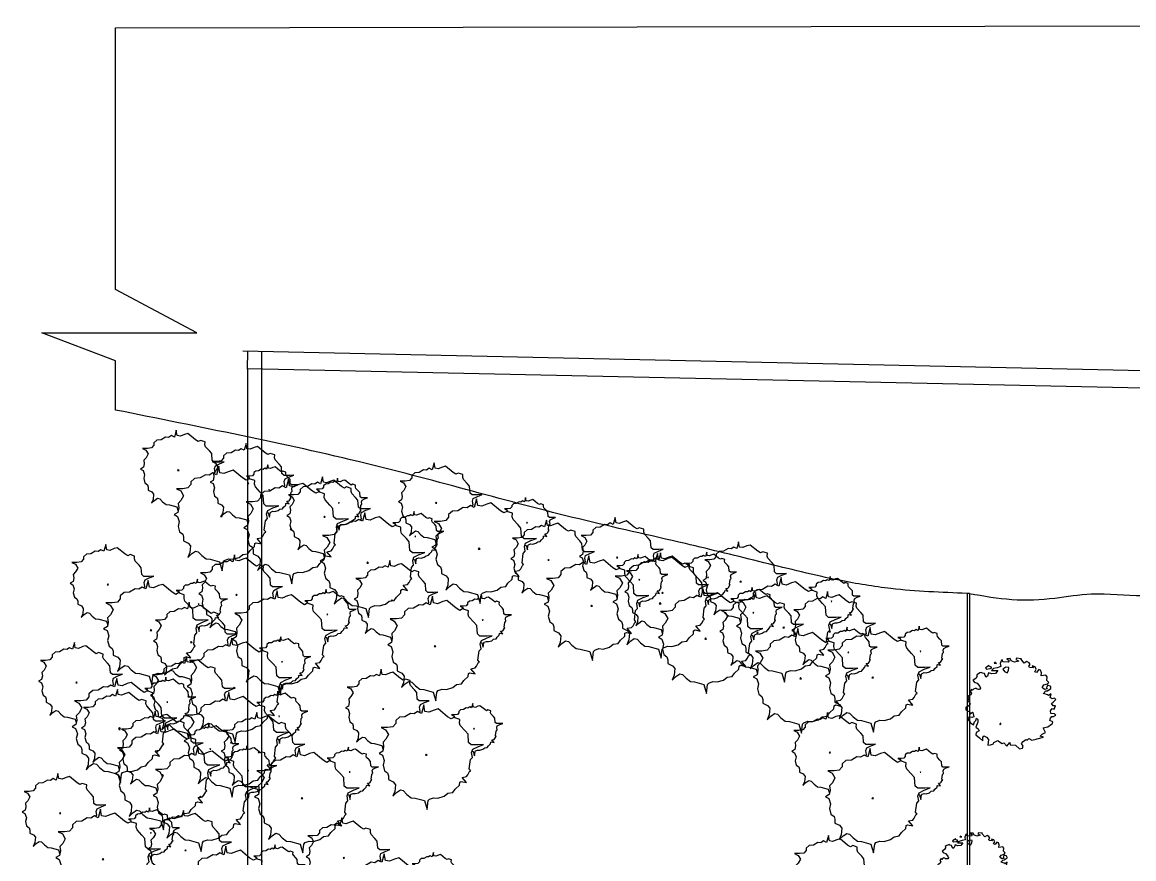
# Model space of a CAD drawing. Header units: millimetres. Extents: x -2023021 to 4454414, y -304659 to 993992.
# Drawn here: x 1977501 to 2040925, y 126236 to 173967 of the extents above; entities that cross this region are included whole.
import ezdxf

# ---------------------------------------------------------------- set-up
doc = ezdxf.new("R2010")
doc.units = ezdxf.units.MM
doc.header["$LTSCALE"] = 10
doc.header["$MEASUREMENT"] = 0
doc.layers.add('zelen', color=69, linetype='Continuous')

# ---------------------------------------------------------------- blocks, each defined once
blk = doc.blocks.new('K12-2')
at = {"linetype": 'Continuous'}
for p, q in [((-75.8, 221.1), (-83.8, 215.1)), ((-72.9, 214.1), (-71.7, 220.1)), ((-44.2, 231.8), (-50.5, 213.2)), ((-39.4, 233.2), (-44.2, 231.8)), ((-36.4, 222.2), (-39.4, 233.2)), ((-7.3, 220.3), (-36.4, 222.2)), ((2.7, 240.4), (-16, 239.4)), ((-16, 239.4), (-2.9, 229.8)), ((-2.9, 229.8), (-7.3, 220.3)), ((8.5, 228.4), (2.7, 240.4)), ((26.9, 221), (8.5, 228.4)), ((49, 227.3), (26.9, 221)), ((37.2, 242.9), (32.8, 236)), ((32.8, 236), (49, 227.3)), ((63.4, 239.9), (37.2, 242.9)), ((60, 238.5), (63.4, 239.9)), ((78.2, 215.1), (60, 238.5)), ((93.3, 225.4), (78.2, 215.1)), ((104.7, 218.1), (93.3, 225.4)), ((110.7, 207.7), (104.7, 218.1)), ((-175.4, 145), (-182.4, 133.1)), ((-167.8, 158.9), (-178.2, 152.9)), ((-178.2, 152.9), (-177.3, 149.7)), ((-177.3, 149.7), (-175.4, 145)), ((-160.5, 162.6), (-167.8, 158.9)), ((-153.5, 166), (-160.5, 162.6)), ((-147.4, 162.3), (-153.5, 166)), ((-136.5, 159.1), (-147.4, 162.3)), ((-127.8, 140.5), (-136.5, 159.1)), ((-110.2, 203.6), (-131.2, 190.2)), ((-131.2, 190.2), (-125.8, 183.5)), ((-119.9, 146.4), (-127.8, 140.5)), ((-125.8, 183.5), (-105.1, 186.5)), ((-113.7, 163.2), (-119.9, 146.4)), ((-96.1, 157.5), (-113.7, 163.2)), ((-111, 199.8), (-111, 199.8)), ((-95.4, 192.9), (-111, 199.8)), ((-105.1, 186.5), (-95.4, 192.9)), ((-88.1, 186.5), (-97.6, 176.8)), ((-97.6, 176.8), (-63.8, 176.4)), ((-76.3, 160), (-96.1, 157.5)), ((-67.3, 191.3), (-88.1, 186.5)), ((-83.8, 215.1), (-72.9, 214.1)), ((-63.8, 176.4), (-76.3, 160)), ((-47.9, 197.6), (-67.3, 191.3)), ((-50.5, 213.2), (-47.9, 197.6)), ((-21.4, 194.8), (-36.4, 183.8)), ((-36.4, 183.8), (-28.2, 170.2)), ((-28.2, 170.2), (-12.6, 163.9)), ((-3.9, 191.8), (-21.4, 194.8)), ((-12.6, 163.9), (-5.4, 176.8)), ((-5.4, 176.8), (-3.9, 191.8)), ((104.4, 199), (110.7, 207.7)), ((106.8, 191.8), (104.4, 199)), ((128.2, 190), (106.8, 191.8)), ((138, 196), (121.7, 200.8)), ((121.7, 200.8), (128.2, 190)), ((135.7, 169.7), (144, 183.5)), ((145.4, 165.6), (135.7, 169.7)), ((144, 183.5), (138, 196)), ((157.2, 181.4), (145.4, 165.6)), ((167.4, 177.8), (157.2, 181.4)), ((171.9, 163.7), (167.4, 177.8)), ((170.3, 147.4), (171.9, 163.7)), ((194.8, 151.5), (170.3, 147.4)), ((202.5, 141.9), (194.8, 151.5)), ((-206.4, 74.1), (-213.7, 61.9)), ((-200.8, 69.6), (-206.4, 74.1)), ((-195, 75.5), (-200.8, 69.6)), ((-191.6, 127.6), (-198.2, 123.6)), ((-198.2, 123.6), (-192.1, 115.1)), ((-186.7, 79.2), (-195, 75.5)), ((-192.1, 115.1), (-186.3, 111.9)), ((-182.4, 133.1), (-191.6, 127.6)), ((-181.6, 78.5), (-186.7, 79.2)), ((-186.3, 111.9), (-175.4, 106.9)), ((-176.1, 74.4), (-181.6, 78.5)), ((-169, 72.7), (-176.1, 74.4)), ((-175.4, 106.9), (-161.2, 90.2)), ((-162.2, 73), (-169, 72.7)), ((-157.4, 80.3), (-162.2, 73)), ((-161.2, 90.2), (-157.4, 80.3)), ((176.5, 84.7), (184.3, 97.8)), ((188.7, 74.2), (176.5, 84.7)), ((184.3, 97.8), (204.7, 103.2)), ((204.5, 76.7), (188.7, 74.2)), ((200.9, 89.6), (198.2, 82.4)), ((198.2, 82.4), (204.5, 76.7)), ((200.1, 122.9), (202.5, 141.9)), ((211.3, 112.1), (200.1, 122.9)), ((206.5, 96.9), (200.9, 89.6)), ((203.8, 66.6), (222.9, 79)), ((204.7, 103.2), (211.3, 112.1)), ((222, 90), (206.5, 96.9)), ((222.9, 79), (222, 90)), ((-220, 39.8), (-228.5, 34.3)), ((-228.5, 34.3), (-219.3, 29.9)), ((-219.3, 29.9), (-225.6, 12.9)), ((-225.6, 12.9), (-218.6, 7.6)), ((-210.1, 44.4), (-220, 39.8)), ((-218.6, 7.6), (-213, -5.8)), ((-213.7, 61.9), (-206.6, 54.3)), ((-206.6, 54.3), (-210.1, 44.4)), ((6.3, 3.5), (0, 0)), ((0, 0), (2, -5.3)), ((5.1, -2.8), (8, 1.4)), ((181.9, 50.9), (194.6, 65.4)), ((183.9, 51.6), (181.9, 50.9)), ((204, 44.2), (183.9, 51.6)), ((194.6, 65.4), (203.8, 66.6)), ((210.8, 41.9), (204, 44.2)), ((224.6, 50.9), (210.8, 41.9)), ((218.3, 29.3), (224.6, 50.9)), ((229, 22.6), (218.3, 29.3)), ((225.2, -3), (235.1, 5.3)), ((242.8, 27), (229, 22.6)), ((235.1, 5.3), (248.9, 19.4)), ((248.9, 19.4), (242.8, 27)), ((-236.1, -22.1), (-236.3, -35.7)), ((-236.3, -35.7), (-224.6, -42.8)), ((-225.4, -18.7), (-236.1, -22.1)), ((-213, -5.8), (-225.4, -18.7)), ((-224.6, -42.8), (-216.4, -45.4)), ((-216.4, -45.4), (-213.2, -58.2)), ((-213.2, -58.2), (-201.3, -48.3)), ((-201.3, -48.3), (-199.7, -51.6)), ((-199.7, -51.6), (-193.8, -74.2)), ((2, -5.3), (5.1, -2.8)), ((220.7, -41.4), (229, -30.1)), ((222.5, -56), (220.7, -41.4)), ((242.9, -58), (222.5, -56)), ((235.1, -15.6), (225.2, -3)), ((228.8, -72.8), (237.1, -71.8)), ((229, -30.1), (240.7, -33.2)), ((247, -15.6), (235.1, -15.6)), ((237.1, -71.8), (248.7, -64.5)), ((240.7, -33.2), (247, -15.6)), ((248.7, -64.5), (242.9, -58)), ((-220.3, -75.8), (-226.3, -87.3)), ((-226.3, -87.3), (-211, -107.5)), ((-204.7, -78.3), (-220.3, -75.8)), ((-211, -107.5), (-195.5, -117.2)), ((-193.8, -74.2), (-204.7, -78.3)), ((-195.5, -117.2), (-190.7, -102)), ((-190.7, -102), (-182.1, -94.6)), ((-172.2, -103.4), (-183.1, -130.3)), ((-183.1, -130.3), (-170.9, -139.7)), ((-182.1, -94.6), (-179.7, -82.4)), ((-179.7, -82.4), (-172.2, -88.4)), ((-172.2, -88.4), (-172.2, -103.4)), ((-170.9, -139.7), (-164.2, -150.3)), ((181.4, -133.6), (206.7, -128)), ((194.5, -158), (181.4, -133.6)), ((206.7, -128), (225.9, -114.4)), ((217.3, -94.4), (220, -81.1)), ((233.4, -101.5), (217.3, -94.4)), ((220, -81.1), (228.8, -72.8)), ((225.9, -114.4), (232.4, -110.3)), ((232.4, -110.3), (233.4, -101.5)), ((-181.2, -159.5), (-182.9, -172.4)), ((-182.9, -172.4), (-162.4, -187.2)), ((-164.2, -150.3), (-181.2, -159.5)), ((-162.4, -187.2), (-144.5, -203.3)), ((-144.7, -186.7), (-138.7, -177)), ((-144.5, -203.3), (-144.7, -186.7)), ((-138.7, -177), (-124.3, -183.3)), ((-124.3, -183.3), (-113.9, -196.4)), ((-113.9, -196.4), (-118.2, -227.7)), ((-87.6, -219.7), (-85, -212.5)), ((-85, -212.5), (-63.4, -202.2)), ((-63.4, -202.2), (-60, -206.3)), ((-60, -206.3), (-40.6, -219.2)), ((-40.6, -219.2), (-32.1, -215.5)), ((-32.1, -215.5), (-15, -233)), ((-15, -233), (0.7, -213.7)), ((0.7, -213.7), (3.4, -226.1)), ((64.3, -218.5), (72.9, -207.5)), ((72.9, -207.5), (86.9, -196)), ((86.9, -196), (93.8, -199.9)), ((93.8, -199.9), (104, -192)), ((104, -192), (119.8, -199.8)), ((119.8, -199.8), (143.5, -194.3)), ((143.5, -194.3), (149.6, -193.4)), ((149.6, -193.4), (183.1, -184.9)), ((165.1, -178.2), (175.1, -167.4)), ((183.1, -184.9), (165.1, -178.2)), ((175.1, -167.4), (194.5, -158)), ((-118.2, -227.7), (-103.4, -225.6)), ((-103.4, -225.6), (-87.6, -219.7)), ((3.4, -226.1), (32.3, -227.9)), ((32.3, -227.9), (53.2, -247.3)), ((53.2, -247.3), (70.2, -243.2)), ((72.2, -232.3), (64.3, -218.5)), ((70.2, -243.2), (72.2, -232.3))]:
    blk.add_line(p, q, dxfattribs=at)
blk = doc.blocks.new('Clump of Trees or Bushes - plan')
for points in [[(-10.993, 56.487), (-9.228, 58.426), (-10.144, 63.512), (-8.923, 67.033), (-3.43, 69.772), (2.673, 72.119), (-2.82, 71.728), (-10.449, 71.728), (-13.195, 74.075), (-13.806, 83.073), (-16.857, 86.594), (-22.045, 92.071), (-22.961, 94.81), (-22.656, 98.722), (-28.759, 100.678), (-31.811, 99.113), (-35.472, 101.461), (-45.543, 109.676), (-49.815, 108.503), (-55.308, 106.155), (-59.58, 106.938), (-60.801, 113.98), (-63.242, 104.982), (-67.209, 106.938), (-70.872, 104.59), (-74.839, 104.982), (-80.637, 101.461), (-86.435, 101.069), (-90.402, 97.548), (-90.402, 94.419), (-93.454, 90.898), (-98.947, 90.115), (-105.66, 90.115), (-101.083, 87.768), (-98.031, 82.682), (-100.778, 77.596), (-103.829, 74.466), (-103.219, 69.772), (-104.134, 65.077), (-108.102, 62.73), (-104.439, 60.774), (-102.609, 55.297), (-103.829, 50.211), (-102.303, 44.342), (-98.947, 41.995), (-98.031, 38.865), (-98.031, 34.953), (-93.148, 32.606), (-90.707, 29.476), (-91.317, 22.434), (-93.454, 17.348), (-89.487, 21.26), (-85.519, 23.999), (-82.468, 23.216), (-78.806, 19.304), (-74.228, 15.783), (-69.956, 15.392), (-59.886, 12.653), (-58.254, 7.074)], [(59.448, 5.262), (60.936, 4.858), (62.652, -1.011), (63.415, 4.858), (64.178, 5.836), (66.848, 6.814), (69.709, 6.569), (73.905, 7.792), (76.385, 9.748), (79.627, 10.237), (81.153, 12.438), (84.014, 15.127), (84.205, 17.084), (85.158, 17.573), (88.591, 16.839), (85.73, 20.262), (88.591, 20.751), (89.545, 21.974), (90.689, 24.174), (91.452, 24.663), (90.499, 25.886), (91.261, 31.999), (92.596, 33.466), (92.024, 36.645), (92.787, 38.845), (96.22, 40.557), (100.035, 42.024), (96.602, 41.779), (91.834, 41.779), (90.117, 43.246), (89.736, 48.871), (87.828, 51.071), (84.586, 54.494), (84.014, 56.206), (84.205, 58.651), (80.39, 59.873), (78.483, 58.895), (76.194, 60.362), (69.9, 65.497), (67.23, 64.764), (63.797, 63.297), (61.126, 63.786), (60.364, 68.187), (58.838, 62.563), (56.358, 63.786), (54.07, 62.319), (51.59, 62.563), (47.966, 60.362), (44.343, 60.118), (41.863, 57.917), (41.863, 55.961), (39.956, 53.761), (36.523, 53.272), (32.327, 53.272), (35.187, 51.805), (36.641, 49.381)]]:
    blk.add_lwpolyline(points)
for points in [[(-4.577, 66.508), (-7.629, 55.261), (-12.588, 57.706), (-17.166, 54.772), (-22.125, 55.261), (-29.372, 50.86), (-36.62, 50.371), (-41.579, 45.969), (-41.579, 42.057), (-45.393, 37.656), (-52.259, 36.678), (-60.651, 36.678), (-54.93, 33.743), (-51.115, 27.386), (-54.548, 21.029), (-58.363, 17.116), (-57.6, 11.248), (-58.744, 5.38), (-63.703, 2.446), (-59.126, 0), (-56.837, -6.846), (-58.363, -13.203), (-56.455, -20.539), (-52.259, -23.473), (-51.115, -27.385), (-51.115, -32.275), (-45.012, -35.21), (-41.96, -39.122), (-42.723, -47.924), (-45.393, -54.282), (-40.434, -49.391), (-35.475, -45.968), (-31.661, -46.946), (-27.083, -51.837), (-21.362, -56.238), (-16.021, -56.727), (-3.433, -60.15), (0, -71.887), (1.526, -60.15), (3.052, -58.194), (8.392, -56.238), (14.114, -56.727), (22.506, -54.282), (27.465, -50.369), (33.949, -49.391), (37.001, -44.99), (42.723, -39.611), (43.104, -35.699), (45.012, -34.721), (51.878, -36.188), (46.156, -29.341), (51.878, -28.363), (53.785, -25.918), (56.074, -21.517), (57.6, -20.539), (55.692, -18.094), (57.218, -5.868), (59.888, -2.934), (58.744, 3.424), (60.27, 7.825), (67.136, 11.248), (74.765, 14.182), (67.899, 13.693), (58.363, 13.693), (54.93, 16.627), (54.167, 27.875), (50.352, 32.276), (43.867, 39.123), (42.723, 42.546), (43.104, 47.436), (35.475, 49.882), (31.661, 47.925), (27.083, 50.86), (14.495, 61.129), (9.155, 59.662), (2.289, 56.728), (-3.052, 57.706)], [(-58.055, 61.947), (-58.97, 60.774), (-57.139, 60.774)], [(62.08, 35.667), (61.508, 34.933), (62.652, 34.933)], [(-1.144, 1.468), (-2.289, 0), (0, 0)]]:
    blk.add_lwpolyline(points, close=True)

msp = doc.modelspace()

# ---------------------------------------------------------------- linework, layer by layer
at = {"transparency": 33554687}
for p, q in [((1982832, 173642), (2144840, 173967)), ((1982832, 158724), (1982832, 173642)), ((1987472, 156238), (1982832, 158724)), ((1982832, 154648), (1978617, 156238)), ((1978617, 156238), (1987472, 156238)), ((2154423, 151646), (1990092, 155195)), ((1990353, 154167), (1990375, 155189)), ((1991160, 155172), (1991155, 154172)), ((1982832, 151841), (1982832, 154648)), ((2153423, 150667), (1990353, 154185)), ((1990353, 154167), (1990353, 28816)), ((1991160, 154146), (1991153, 29816)), ((2031409, 141377), (2031409, 113641)), ((2031559, 141377), (2031409, 141377)), ((2031559, 141377), (2031559, 113641)), ((2031559, 140179), (2031559, 140179))]:
    msp.add_line(p, q, dxfattribs=at)
at = {"linetype": 'Continuous', "transparency": 33554687}
for p, q in [((2033871, 137658), (2033673, 137646)), ((2033673, 137646), (2033812, 137546)), ((2033932, 137531), (2033871, 137658)), ((2034235, 137684), (2034189, 137611)), ((2034512, 137652), (2034235, 137684)), ((2034476, 137637), (2034512, 137652)), ((2034668, 137391), (2034476, 137637)), ((2032679, 137269), (2032456, 137127)), ((2032456, 137127), (2032514, 137056)), ((2032514, 137056), (2032733, 137088)), ((2032670, 137228), (2032670, 137228)), ((2032835, 137155), (2032670, 137228)), ((2032733, 137088), (2032835, 137155)), ((2032912, 137088), (2032812, 136986)), ((2033131, 137139), (2032912, 137088)), ((2033041, 137454), (2032957, 137391)), ((2032957, 137391), (2033072, 137379)), ((2033072, 137379), (2033085, 137443)), ((2033336, 137206), (2033131, 137139)), ((2033375, 137566), (2033309, 137370)), ((2033309, 137370), (2033336, 137206)), ((2033426, 137581), (2033375, 137566)), ((2033458, 137465), (2033426, 137581)), ((2033765, 137445), (2033458, 137465)), ((2033616, 137176), (2033458, 137060)), ((2033458, 137060), (2033544, 136916)), ((2033801, 137144), (2033616, 137176)), ((2033812, 137546), (2033765, 137445)), ((2033785, 136986), (2033801, 137144)), ((2034126, 137452), (2033932, 137531)), ((2034359, 137519), (2034126, 137452)), ((2034189, 137611), (2034359, 137519)), ((2034828, 137499), (2034668, 137391)), ((2034948, 137422), (2034828, 137499)), ((2034945, 137221), (2035011, 137312)), ((2034970, 137144), (2034945, 137221)), ((2035011, 137312), (2034948, 137422)), ((2035196, 137126), (2034970, 137144)), ((2035300, 137189), (2035128, 137239)), ((2035128, 137239), (2035196, 137126)), ((2035275, 136911), (2035363, 137056)), ((2035363, 137056), (2035300, 137189)), ((2035503, 137034), (2035377, 136868)), ((2035611, 136997), (2035503, 137034)), ((2035657, 136847), (2035611, 136997)), ((2031819, 136467), (2031749, 136424)), ((2031749, 136424), (2031813, 136334)), ((2031916, 136524), (2031819, 136467)), ((2031989, 136650), (2031916, 136524)), ((2032070, 136797), (2031961, 136734)), ((2031961, 136734), (2031970, 136700)), ((2031970, 136700), (2031989, 136650)), ((2032147, 136836), (2032070, 136797)), ((2032221, 136872), (2032147, 136836)), ((2032286, 136832), (2032221, 136872)), ((2032401, 136799), (2032286, 136832)), ((2032492, 136603), (2032401, 136799)), ((2032576, 136664), (2032492, 136603)), ((2032641, 136842), (2032576, 136664)), ((2032828, 136782), (2032641, 136842)), ((2032812, 136986), (2033169, 136982)), ((2033036, 136808), (2032828, 136782)), ((2033169, 136982), (2033036, 136808)), ((2033544, 136916), (2033709, 136849)), ((2033709, 136849), (2033785, 136986)), ((2035377, 136868), (2035275, 136911)), ((2035641, 136676), (2035657, 136847)), ((2035900, 136719), (2035641, 136676)), ((2035980, 136618), (2035900, 136719)), ((2035955, 136416), (2035980, 136618)), ((2036074, 136302), (2035955, 136416)), ((2031663, 135901), (2031585, 135772)), ((2031585, 135772), (2031661, 135692)), ((2031722, 135854), (2031663, 135901)), ((2031783, 135916), (2031722, 135854)), ((2031871, 135955), (2031783, 135916)), ((2031813, 136334), (2031874, 136300)), ((2031925, 135948), (2031871, 135955)), ((2031874, 136300), (2031989, 136248)), ((2031982, 135905), (2031925, 135948)), ((2032058, 135886), (2031982, 135905)), ((2031989, 136248), (2032140, 136071)), ((2032129, 135890), (2032058, 135886)), ((2032180, 135966), (2032129, 135890)), ((2032140, 136071), (2032180, 135966)), ((2035706, 136013), (2035788, 136151)), ((2035835, 135903), (2035706, 136013)), ((2035763, 135656), (2035898, 135809)), ((2035788, 136151), (2036004, 136209)), ((2036002, 135929), (2035835, 135903)), ((2035898, 135809), (2035995, 135822)), ((2035964, 136065), (2035936, 135989)), ((2035936, 135989), (2036002, 135929)), ((2036024, 136142), (2035964, 136065)), ((2035995, 135822), (2036196, 135953)), ((2036004, 136209), (2036074, 136302)), ((2036187, 136069), (2036024, 136142)), ((2036196, 135953), (2036187, 136069)), ((2031519, 135539), (2031429, 135481)), ((2031429, 135481), (2031526, 135434)), ((2031526, 135434), (2031460, 135255)), ((2031460, 135255), (2031533, 135199)), ((2031623, 135587), (2031519, 135539)), ((2031533, 135199), (2031593, 135057)), ((2031661, 135692), (2031623, 135587)), ((2035785, 135664), (2035763, 135656)), ((2035997, 135585), (2035785, 135664)), ((2036068, 135561), (2035997, 135585)), ((2036214, 135656), (2036068, 135561)), ((2036147, 135429), (2036214, 135656)), ((2036261, 135358), (2036147, 135429)), ((2036221, 135087), (2036325, 135175)), ((2036406, 135404), (2036261, 135358)), ((2036325, 135175), (2036471, 135324)), ((2036471, 135324), (2036406, 135404)), ((2031348, 134885), (2031347, 134742)), ((2031347, 134742), (2031471, 134667)), ((2031462, 134921), (2031348, 134885)), ((2031593, 135057), (2031462, 134921)), ((2031471, 134667), (2031557, 134639)), ((2031557, 134639), (2031591, 134504)), ((2031591, 134504), (2031717, 134609)), ((2031717, 134609), (2031733, 134574)), ((2031733, 134574), (2031795, 134335)), ((2036173, 134682), (2036261, 134801)), ((2036192, 134527), (2036173, 134682)), ((2036408, 134506), (2036192, 134527)), ((2036325, 134954), (2036221, 135087)), ((2036261, 134801), (2036384, 134768)), ((2036451, 134954), (2036325, 134954)), ((2036384, 134768), (2036451, 134954)), ((2036469, 134437), (2036408, 134506)), ((2031515, 134318), (2031453, 134196)), ((2031453, 134196), (2031614, 133984)), ((2031681, 134292), (2031515, 134318)), ((2031614, 133984), (2031778, 133881)), ((2031795, 134335), (2031681, 134292)), ((2031778, 133881), (2031828, 134041)), ((2031828, 134041), (2031919, 134120)), ((2032024, 134027), (2031909, 133743)), ((2031919, 134120), (2031945, 134249)), ((2031945, 134249), (2032024, 134185)), ((2032024, 134185), (2032024, 134027)), ((2036025, 133767), (2036228, 133911)), ((2036137, 134122), (2036165, 134262)), ((2036307, 134047), (2036137, 134122)), ((2036165, 134262), (2036259, 134350)), ((2036228, 133911), (2036296, 133954)), ((2036259, 134350), (2036347, 134361)), ((2036296, 133954), (2036307, 134047)), ((2036347, 134361), (2036469, 134437)), ((2031909, 133743), (2032038, 133644)), ((2031928, 133435), (2031910, 133298)), ((2031910, 133298), (2032128, 133142)), ((2032108, 133532), (2031928, 133435)), ((2032038, 133644), (2032108, 133532)), ((2032314, 133147), (2032377, 133250)), ((2032377, 133250), (2032530, 133183)), ((2035585, 133237), (2035691, 133351)), ((2035776, 133166), (2035585, 133237)), ((2035691, 133351), (2035896, 133450)), ((2035758, 133707), (2036025, 133767)), ((2035896, 133450), (2035758, 133707)), ((2032128, 133142), (2032316, 132972)), ((2032316, 132972), (2032314, 133147)), ((2032530, 133183), (2032639, 133045)), ((2032639, 133045), (2032594, 132714)), ((2032594, 132714), (2032751, 132737)), ((2032751, 132737), (2032918, 132798)), ((2032918, 132798), (2032945, 132875)), ((2032945, 132875), (2033173, 132983)), ((2033173, 132983), (2033208, 132940)), ((2033208, 132940), (2033413, 132804)), ((2033413, 132804), (2033503, 132843)), ((2033503, 132843), (2033684, 132658)), ((2033684, 132658), (2033849, 132862)), ((2033849, 132862), (2033878, 132731)), ((2033878, 132731), (2034183, 132712)), ((2034183, 132712), (2034404, 132507)), ((2034521, 132811), (2034612, 132927)), ((2034605, 132666), (2034521, 132811)), ((2034584, 132550), (2034605, 132666)), ((2034612, 132927), (2034760, 133048)), ((2034760, 133048), (2034833, 133007)), ((2034833, 133007), (2034941, 133091)), ((2034941, 133091), (2035108, 133009)), ((2035108, 133009), (2035357, 133067)), ((2035357, 133067), (2035422, 133076)), ((2035422, 133076), (2035776, 133166)), ((2034404, 132507), (2034584, 132550))]:
    msp.add_line(p, q, dxfattribs=at)
msp.add_lwpolyline([(2033345, 133975), (2033279, 133938), (2033301, 133882), (2033333, 133908), (2033363, 133953)], dxfattribs=at)
at = {"transparency": 33554687}
for points, knots in [([(2031409, 141377), (2029958, 141432), (2027521, 141524), (2023649, 142176), (2019765, 143145), (2014821, 144360), (2007205, 146030), (1996508, 149159), (1987606, 150867), (1982832, 151841)], [0, 0, 0, 0, 4350.331225, 7307.035646, 11757.963323, 16358.700806, 22581.2468, 35145.002511, 49758.642477, 49758.642477, 49758.642477, 49758.642477]), ([(2036277, 114188), (2037532, 113411), (2038457, 113966), (2039785, 115078), (2041718, 116327), (2044158, 116647), (2046761, 117484), (2049303, 118420), (2052184, 118084), (2054999, 118535), (2057728, 118027), (2060251, 116857), (2062982, 117075), (2066055, 117313), (2069178, 116819), (2071753, 117681), (2075270, 117028), (2074022, 120209), (2073801, 122768), (2073684, 125968), (2073870, 129883), (2074801, 133805), (2075266, 137715), (2076453, 139957), (2076197, 141240), (2076255, 141377), (2076255, 141377)], [6339.133675, 6339.133675, 6339.133675, 6339.133675, 7693.427577, 9568.774738, 11541.086033, 14490.157811, 16794.955878, 19790.539321, 22448.040326, 25344.249363, 28280.452742, 30628.372689, 33559.700878, 36258.830159, 40000.422593, 42533.779505, 45039.047398, 47503.317697, 49714.512433, 53492.976135, 56803.374956, 61518.525528, 65548.978082, 68497.749288, 69007.82427, 69007.82427, 69007.82427, 69007.82427, 69007.82427])]:
    msp.add_open_spline(points, degree=3, knots=knots, dxfattribs=at)
msp.add_spline([(2031559, 141377), (2033974, 141034), (2036418, 141112), (2038501, 141347), (2041446, 141253), (2043937, 141440), (2048710, 141320), (2051376, 141377), (2052603, 141377), (2054993, 141368), (2059117, 141993), (2063616, 141008), (2068419, 141589), (2073020, 141513), (2076255, 141377), (2078270, 141377), (2086002, 141154), (2089993, 141377), (2098998, 140896), (2104234, 141736), (2110312, 141671), (2115667, 141377)], degree=3, dxfattribs=at)

# ---------------------------------------------------------------- block references
at = {"layer": 'zelen', "transparency": 33554687}
for name, p, xscale, yscale, zscale in [('Clump of Trees or Bushes - plan', (1988911, 145769), 43.11638107232748, 43.11638107232748, 43.11638107232748), ('Clump of Trees or Bushes - plan', (1992891, 145021), 43.11638107232748, 43.11638107232748, 43.11638107232748), ('Clump of Trees or Bushes - plan', (2003623, 143905), 43.11638107232748, 43.11638107232748, 43.11638107232748), ('Clump of Trees or Bushes - plan', (1997253, 143109), 43.11638107232748, 43.11638107232748, 43.11638107232748), ('Clump of Trees or Bushes - plan', (2010035, 140650), 43.11638107232748, 43.11638107232748, 43.11638107232748), ('Clump of Trees or Bushes - plan', (2013952, 140787), 43.11638107232748, 43.11638107232748, 43.11638107232748), ('Clump of Trees or Bushes - plan', (1984891, 139253), 43.11638107232748, 43.11638107232748, 43.11638107232748), ('Clump of Trees or Bushes - plan', (2020999, 139410), 43.11638107232748, 43.11638107232748, 43.11638107232748), ('Clump of Trees or Bushes - plan', (1992238, 138661), 43.11638107232748, 43.11638107232748, 43.11638107232748), ('Clump of Trees or Bushes - plan', (2016544, 138771), 43.11638107232748, 43.11638107232748, 43.11638107232748), ('Clump of Trees or Bushes - plan', (2001101, 138344), 43.11638107232748, 43.11638107232748, 43.11638107232748), ('Clump of Trees or Bushes - plan', (2026078, 136563), 43.11638107232748, 43.11638107232748, 43.11638107232748), ('Clump of Trees or Bushes - plan', (1989652, 135963), 43.11638107232748, 43.11638107232748, 43.11638107232748), ('Clump of Trees or Bushes - plan', (2021963, 136507), 43.11638107232748, 43.11638107232748, 43.11638107232748), ('Clump of Trees or Bushes - plan', (1983099, 133660), 43.11638107232748, 43.11638107232748, 43.11638107232748), ('Clump of Trees or Bushes - plan', (1989488, 132854), 43.11638107232748, 43.11638107232748, 43.11638107232748), ('Clump of Trees or Bushes - plan', (2000605, 132146), 43.11638107232748, 43.11638107232748, 43.11638107232748), ('Clump of Trees or Bushes - plan', (1985553, 130989), 43.11638107232748, 43.11638107232748, 43.11638107232748), ('Clump of Trees or Bushes - plan', (1987715, 129745), 43.11638107232748, 43.11638107232748, 43.11638107232748), ('Clump of Trees or Bushes - plan', (1993507, 129670), 43.11638107232748, 43.11638107232748, 43.11638107232748), ('Clump of Trees or Bushes - plan', (2026078, 129667), 43.11638107232748, 43.11638107232748, 43.11638107232748), ('Clump of Trees or Bushes - plan', (1982162, 126196), 43.11638107232748, 43.11638107232748, 43.11638107232748), ('Clump of Trees or Bushes - plan', (1989324, 124083), 43.11638107232748, 43.11638107232748, 43.11638107232748), ('Clump of Trees or Bushes - plan', (1998356, 123650), 43.11638107232748, 43.11638107232748, 43.11638107232748), ('Clump of Trees or Bushes - plan', (2026127, 122643), 43.11638107232748, 43.11638107232748, 43.11638107232748), ('K12-2', (2031733, 125587), 8.798345817565764, 8.798345817565764, 8.798345817565764)]:
    msp.add_blockref(name, p, dxfattribs=dict(at, xscale=xscale, yscale=yscale, zscale=zscale))

doc.saveas('drawing.dxf')
